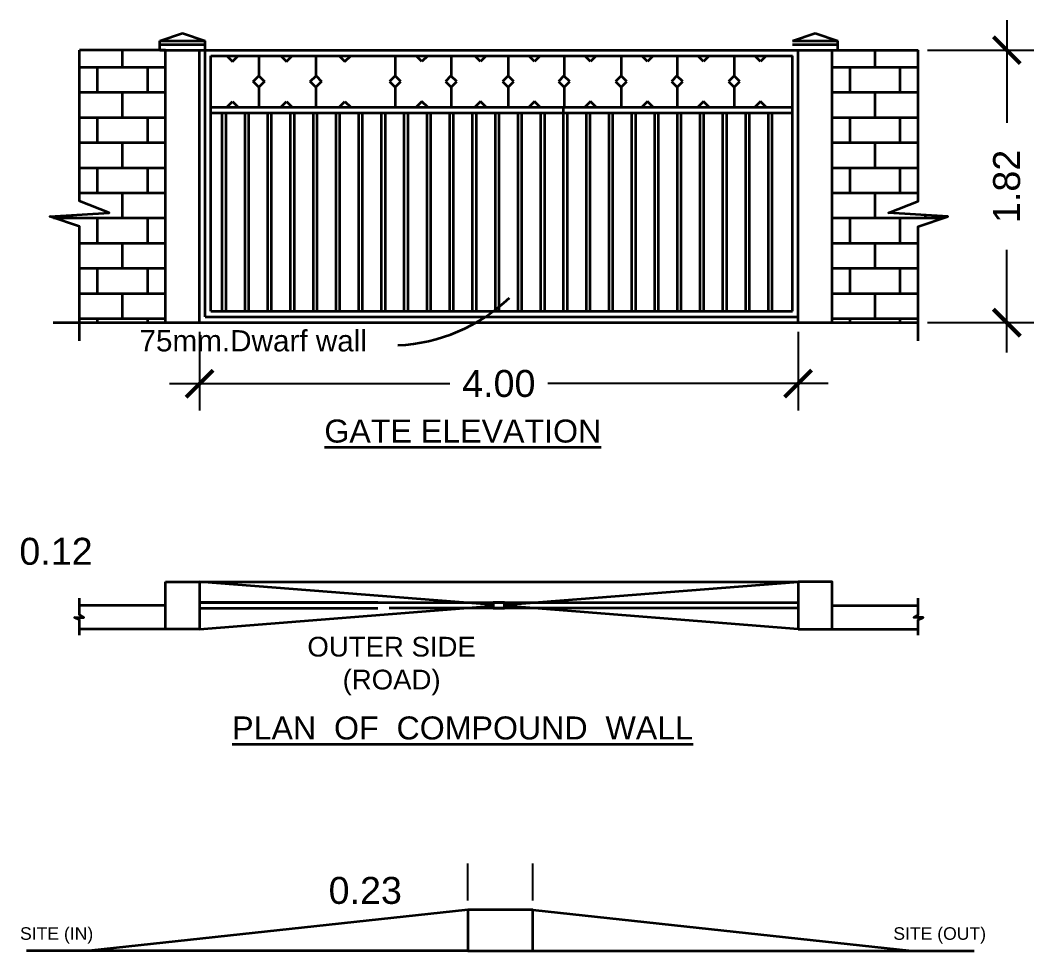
# Model space of a CAD drawing. Header units: metres. Extents: x 5674 to 70840, y 2109 to 4276.
# Drawn here: x 5718.59 to 5725.35, y 2144.83 to 2151.04 of the extents above; entities that cross this region are included whole.
import ezdxf

# ---------------------------------------------------------------- set-up
doc = ezdxf.new("R2010")
doc.units = ezdxf.units.M
doc.layers.add('MAIN_GATE', color=57, linetype='Continuous')
doc.styles.get("Standard").update_dxf_attribs({"font": 'arial.ttf'})
doc.dimstyles.get("Standard").update_dxf_attribs({"dimtxt": 0.18, "dimasz": 0.18, "dimexe": 0.18, "dimexo": 0.0625, "dimgap": 0.09, "dimtad": 0, "dimtih": 1, "dimtoh": 1, "dimdec": 4, "dimzin": 0, "dimdsep": 46, "dimtxsty": 'Standard', "dimcen": 0.09, "dimsd1": 1, "dimsd2": 1, "dimadec": 0, "dimazin": 0, "dimtfac": 1, "dimtdec": 4, "dimtofl": 0, "dimtmove": 0, "dimatfit": 3, "dimfxl": 0, "dimtolj": 1, "dimtzin": 0, "dimarcsym": 0})
doc.dimstyles.new('STANDARD$0', dxfattribs={"dimtxt": 0.25, "dimasz": 0.18, "dimexe": 0.15, "dimexo": 0.15, "dimgap": 0.1, "dimtad": 0, "dimzin": 0, "dimdsep": 46, "dimtxsty": 'Standard', "dimblk": 'OBLIQUE', "dimcen": 0.0625, "dimdle": 0.02, "dimadec": 0, "dimazin": 0, "dimtfac": 1, "dimtix": 1, "dimtofl": 0, "dimtmove": 2, "dimatfit": 3, "dimldrblk": 'OBLIQUE', "dimfxl": 0, "dimtolj": 1, "dimtzin": 0, "dimarcsym": 0})

# ---------------------------------------------------------------- blocks, each defined once
blk = doc.blocks.new('*D13')
at = {"color": 0, "lineweight": -2}
for p, q in [((5719.3529, 2147.1354), (5719.5095, 2147.1354)), ((5719.3529, 2146.9772), (5719.5095, 2146.9772))]:
    blk.add_line(p, q, dxfattribs=at)
at = {"layer": 'Defpoints', "color": 0}
for p in [(5719.2904, 2147.1354), (5719.2904, 2146.9772), (5719.3295, 2146.9772)]:
    blk.add_point(p, dxfattribs=at)
at = {"color": 0, "lineweight": 35, "insert": (5718.8267, 2147.4954), "char_height": 0.18, "attachment_point": 5}
blk.add_mtext('\\A1;0.12', dxfattribs=at)
blk = doc.blocks.new('*D14')
at = {"color": 0, "lineweight": -2}
for p, q in [((5721.5752, 2145.1646), (5721.5752, 2145.4104)), ((5722.0098, 2145.1646), (5722.0098, 2145.4104))]:
    blk.add_line(p, q, dxfattribs=at)
at = {"layer": 'Defpoints', "color": 0}
for p in [(5722.0098, 2145.2304), (5721.5752, 2145.1021), (5722.0098, 2145.1021)]:
    blk.add_point(p, dxfattribs=at)
at = {"color": 0, "lineweight": 35, "insert": (5720.8914, 2145.2304), "char_height": 0.18, "attachment_point": 5}
blk.add_mtext('\\A1;0.23', dxfattribs=at)
blk = doc.blocks.new('_ArchTick')
at = {"color": 0, "linetype": 'ByBlock', "const_width": 0.15}
blk.add_lwpolyline([(-0.5, -0.5), (0.5, 0.5)], dxfattribs=at)
blk = doc.blocks.new('*D23')
at = {"layer": 'Defpoints', "color": 0}
for p in [(5719.7851, 2149.024), (5723.7812, 2149.024), (5723.7812, 2148.6163)]:
    blk.add_point(p, dxfattribs=at)
at = {"layer": 'MAIN_GATE', "color": 0, "lineweight": -2}
for p, q in [((5719.7851, 2148.9615), (5719.7851, 2148.4363)), ((5723.7812, 2148.9615), (5723.7812, 2148.4363))]:
    blk.add_line(p, q, dxfattribs=at)
at = {"layer": 'MAIN_GATE', "color": 0}
for p, q in [((5719.5851, 2148.6163), (5721.4561, 2148.6163)), ((5723.9812, 2148.6163), (5722.1103, 2148.6163))]:
    blk.add_line(p, q, dxfattribs=at)
at = {"layer": 'MAIN_GATE', "color": 0, "xscale": 0.18, "yscale": 0.18, "zscale": 0.18, "rotation": 180}
blk.add_blockref('_ArchTick', (5719.7851, 2148.6163), dxfattribs=at)
at = {"layer": 'MAIN_GATE', "color": 0, "xscale": 0.18, "yscale": 0.18, "zscale": 0.18}
blk.add_blockref('_ArchTick', (5723.7812, 2148.6163), dxfattribs=at)
at = {"layer": 'MAIN_GATE', "color": 0, "lineweight": 35, "insert": (5721.7832, 2148.6163), "char_height": 0.18, "attachment_point": 5}
blk.add_mtext('\\A1;4.00', dxfattribs=at)
blk = doc.blocks.new('*D10')
at = {"layer": 'Defpoints', "color": 0}
for p in [(5724.5832, 2150.8435), (5725.1746, 2150.8435), (5724.5832, 2149.024)]:
    blk.add_point(p, dxfattribs=at)
at = {"layer": 'MAIN_GATE', "color": 0}
for p, q in [((5725.1746, 2151.0435), (5725.1746, 2150.3582)), ((5725.1746, 2148.824), (5725.1746, 2149.5094))]:
    blk.add_line(p, q, dxfattribs=at)
at = {"layer": 'MAIN_GATE', "color": 0, "lineweight": -2}
for p, q in [((5724.6457, 2150.8435), (5725.3546, 2150.8435)), ((5724.6457, 2149.024), (5725.3546, 2149.024))]:
    blk.add_line(p, q, dxfattribs=at)
at = {"layer": 'MAIN_GATE', "color": 0, "xscale": 0.18, "yscale": 0.18, "zscale": 0.18}
for p, rotation in [((5725.1746, 2150.8435), 90), ((5725.1746, 2149.024), 270)]:
    blk.add_blockref('_ArchTick', p, dxfattribs=dict(at, rotation=rotation))
at = {"layer": 'MAIN_GATE', "color": 0, "lineweight": 35, "insert": (5725.1746, 2149.9338), "char_height": 0.18, "attachment_point": 5, "rotation": 90}
blk.add_mtext('\\A1;1.82', dxfattribs=at)

msp = doc.modelspace()

# ---------------------------------------------------------------- hatches: boundary and pattern name
at = {"lineweight": 35}
h = msp.add_hatch(dxfattribs=at)
h.set_pattern_fill('AR-B816', color=256, scale=0.020994, style=0)
h.set_pattern_definition([(180, (5175.2618, 3161.99253), (0, 0.1679558), []), (90, (5175.2618, 3161.99253), (0.1679558, 0.1679558), [0.1679558, -0.1679558])])
h.paths.add_polyline_path([(5719.55719, 2149.024), (5718.98316, 2149.024), (5718.98316, 2149.66511), (5718.78459, 2149.73176), (5719.18053, 2149.75792), (5718.98316, 2149.83494), (5718.98316, 2150.84354), (5719.55719, 2150.84354)])
h = msp.add_hatch(dxfattribs=at)
h.set_pattern_fill('AR-B816', color=256, scale=0.020994, style=0)
h.set_pattern_definition([(0, (6268.30458, 3161.99253), (0, 0.1679558), []), (90, (6268.30458, 3161.99253), (-0.1679558, 0.1679558), [0.1679558, -0.1679558])])
h.paths.add_polyline_path([(5724.00918, 2149.024), (5724.58321, 2149.024), (5724.58321, 2149.66511), (5724.78179, 2149.73176), (5724.38584, 2149.75792), (5724.58321, 2149.83494), (5724.58321, 2150.84354), (5724.00918, 2150.84354)])

# ---------------------------------------------------------------- linework, layer by layer
at = {"lineweight": 35, "ltscale": 0.006}
for p, q in [((5719.51921, 2150.90685), (5719.67116, 2150.95751)), ((5719.67116, 2150.95751), (5719.82311, 2150.90685)), ((5723.74326, 2150.90685), (5723.89521, 2150.95751)), ((5723.89521, 2150.95751), (5724.04717, 2150.90685)), ((5719.51921, 2150.90685), (5719.82311, 2150.90685)), ((5719.51921, 2150.84354), (5719.51921, 2150.90685)), ((5719.51921, 2150.88153), (5719.82311, 2150.88153)), ((5719.82311, 2150.84354), (5719.82311, 2150.90685)), ((5723.74326, 2150.90685), (5724.04717, 2150.90685)), ((5723.74326, 2150.88153), (5724.04717, 2150.88153)), ((5724.04717, 2150.84354), (5724.04717, 2150.90685)), ((5719.55719, 2150.84354), (5718.98316, 2150.84354)), ((5719.51921, 2150.84354), (5719.82311, 2150.84354)), ((5719.55719, 2149.024), (5719.55719, 2150.84354)), ((5719.78512, 2149.024), (5719.78512, 2150.84354)), ((5719.82311, 2150.84354), (5720.93683, 2150.84354)), ((5719.82311, 2149.06199), (5719.82311, 2150.84354)), ((5719.8611, 2150.80555), (5720.93683, 2150.80555)), ((5719.8611, 2149.09998), (5719.8611, 2150.80555)), ((5719.96619, 2150.80555), (5720.00418, 2150.76756)), ((5720.00418, 2150.76756), (5720.04217, 2150.80555)), ((5720.18017, 2150.80555), (5720.18017, 2150.67259)), ((5720.32736, 2150.80555), (5720.36535, 2150.76756)), ((5720.36535, 2150.76756), (5720.40333, 2150.80555)), ((5720.56122, 2150.80555), (5720.56122, 2150.6701)), ((5720.7181, 2150.80555), (5720.75609, 2150.76756)), ((5720.75609, 2150.76756), (5720.79408, 2150.80555)), ((5720.93683, 2150.84354), (5723.74326, 2150.84354)), ((5720.93683, 2150.80555), (5723.74326, 2150.80555)), ((5721.09204, 2150.80555), (5721.09204, 2150.67259)), ((5721.27028, 2150.76756), (5721.23229, 2150.80555)), ((5721.30827, 2150.80555), (5721.27028, 2150.76756)), ((5721.46516, 2150.80555), (5721.46516, 2150.6701)), ((5721.66103, 2150.76756), (5721.62304, 2150.80555)), ((5721.69902, 2150.80555), (5721.66103, 2150.76756)), ((5721.84621, 2150.80555), (5721.84621, 2150.67259)), ((5722.02219, 2150.76756), (5721.9842, 2150.80555)), ((5722.06018, 2150.80555), (5722.02219, 2150.76756)), ((5722.21932, 2150.80555), (5722.21932, 2150.6701)), ((5722.3953, 2150.76756), (5722.35731, 2150.80555)), ((5722.43329, 2150.80555), (5722.3953, 2150.76756)), ((5722.60037, 2150.80555), (5722.60037, 2150.67259)), ((5722.77635, 2150.76756), (5722.73836, 2150.80555)), ((5722.81434, 2150.80555), (5722.77635, 2150.76756)), ((5722.97348, 2150.80555), (5722.97348, 2150.6701)), ((5723.14946, 2150.76756), (5723.11148, 2150.80555)), ((5723.18745, 2150.80555), (5723.14946, 2150.76756)), ((5723.35453, 2150.80555), (5723.35453, 2150.67259)), ((5723.53051, 2150.76756), (5723.49253, 2150.80555)), ((5723.5685, 2150.80555), (5723.53051, 2150.76756)), ((5723.74326, 2150.84354), (5724.04717, 2150.84354)), ((5723.74326, 2149.09998), (5723.74326, 2150.80555)), ((5723.78125, 2149.06199), (5723.78125, 2150.84354)), ((5723.78125, 2149.024), (5723.78125, 2150.84354)), ((5724.00918, 2149.024), (5724.00918, 2150.84354)), ((5724.00918, 2150.84354), (5724.58321, 2150.84354)), ((5720.14218, 2150.6346), (5720.18017, 2150.67259)), ((5720.18017, 2150.67259), (5720.21815, 2150.6346)), ((5720.52323, 2150.6346), (5720.56389, 2150.67259)), ((5720.56389, 2150.67259), (5720.5992, 2150.6346)), ((5721.09204, 2150.67259), (5721.05406, 2150.6346)), ((5721.13003, 2150.6346), (5721.09204, 2150.67259)), ((5721.46249, 2150.67259), (5721.42717, 2150.6346)), ((5721.50315, 2150.6346), (5721.46249, 2150.67259)), ((5721.84621, 2150.67259), (5721.80822, 2150.6346)), ((5721.8842, 2150.6346), (5721.84621, 2150.67259)), ((5722.21665, 2150.67259), (5722.18133, 2150.6346)), ((5722.25731, 2150.6346), (5722.21665, 2150.67259)), ((5722.60037, 2150.67259), (5722.56238, 2150.6346)), ((5722.63836, 2150.6346), (5722.60037, 2150.67259)), ((5722.97081, 2150.67259), (5722.93549, 2150.6346)), ((5723.01147, 2150.6346), (5722.97081, 2150.67259)), ((5723.35453, 2150.67259), (5723.31654, 2150.6346)), ((5723.39252, 2150.6346), (5723.35453, 2150.67259)), ((5720.18017, 2150.59662), (5720.14218, 2150.6346)), ((5720.21815, 2150.6346), (5720.18017, 2150.59662)), ((5720.18017, 2150.59662), (5720.18017, 2150.46366)), ((5720.56122, 2150.59662), (5720.52323, 2150.6346)), ((5720.5992, 2150.6346), (5720.56122, 2150.59662)), ((5720.56122, 2150.59662), (5720.56122, 2150.46366)), ((5721.05406, 2150.6346), (5721.09204, 2150.59662)), ((5721.09204, 2150.59662), (5721.13003, 2150.6346)), ((5721.09204, 2150.59662), (5721.09204, 2150.46366)), ((5721.42717, 2150.6346), (5721.46516, 2150.59662)), ((5721.46516, 2150.59662), (5721.50315, 2150.6346)), ((5721.46516, 2150.59662), (5721.46516, 2150.46366)), ((5721.80822, 2150.6346), (5721.84621, 2150.59662)), ((5721.84621, 2150.59662), (5721.8842, 2150.6346)), ((5721.84621, 2150.59662), (5721.84621, 2150.46366)), ((5722.18133, 2150.6346), (5722.21932, 2150.59662)), ((5722.21932, 2150.59662), (5722.25731, 2150.6346)), ((5722.21932, 2150.59662), (5722.21932, 2150.46366)), ((5722.56238, 2150.6346), (5722.60037, 2150.59662)), ((5722.60037, 2150.59662), (5722.63836, 2150.6346)), ((5722.60037, 2150.59662), (5722.60037, 2150.46366)), ((5722.93549, 2150.6346), (5722.97348, 2150.59662)), ((5722.97348, 2150.59662), (5723.01147, 2150.6346)), ((5722.97348, 2150.59662), (5722.97348, 2150.46366)), ((5723.31654, 2150.6346), (5723.35453, 2150.59662)), ((5723.35453, 2150.59662), (5723.39252, 2150.6346)), ((5723.35453, 2150.59662), (5723.35453, 2150.46366)), ((5719.8611, 2150.46366), (5720.93683, 2150.46366)), ((5719.96619, 2150.46366), (5720.00418, 2150.50165)), ((5720.00418, 2150.50165), (5720.04217, 2150.46366)), ((5720.32736, 2150.46366), (5720.36535, 2150.50165)), ((5720.36535, 2150.50165), (5720.40333, 2150.46366)), ((5720.7181, 2150.46366), (5720.75609, 2150.50165)), ((5720.75609, 2150.50165), (5720.79408, 2150.46366)), ((5720.93683, 2150.46366), (5723.74326, 2150.46366)), ((5721.27028, 2150.50165), (5721.23229, 2150.46366)), ((5721.30827, 2150.46366), (5721.27028, 2150.50165)), ((5721.66103, 2150.50165), (5721.62304, 2150.46366)), ((5721.69902, 2150.46366), (5721.66103, 2150.50165)), ((5722.02219, 2150.50165), (5721.9842, 2150.46366)), ((5722.06018, 2150.46366), (5722.02219, 2150.50165)), ((5722.21592, 2149.09998), (5722.21592, 2150.46366)), ((5722.3953, 2150.50165), (5722.35731, 2150.46366)), ((5722.43329, 2150.46366), (5722.3953, 2150.50165)), ((5722.77635, 2150.50165), (5722.73836, 2150.46366)), ((5722.81434, 2150.46366), (5722.77635, 2150.50165)), ((5723.14946, 2150.50165), (5723.11148, 2150.46366)), ((5723.18745, 2150.46366), (5723.14946, 2150.50165)), ((5723.53051, 2150.50165), (5723.49253, 2150.46366)), ((5723.5685, 2150.46366), (5723.53051, 2150.50165)), ((5719.8611, 2150.42567), (5720.93683, 2150.42567)), ((5719.93708, 2149.09998), (5719.93708, 2150.42567)), ((5719.9624, 2149.09998), (5719.9624, 2150.42567)), ((5720.08903, 2149.09998), (5720.08903, 2150.42567)), ((5720.11436, 2149.09998), (5720.11436, 2150.42567)), ((5720.24099, 2149.09998), (5720.24099, 2150.42567)), ((5720.26631, 2149.09998), (5720.26631, 2150.42567)), ((5720.39294, 2149.09998), (5720.39294, 2150.42567)), ((5720.41826, 2149.09998), (5720.41826, 2150.42567)), ((5720.54489, 2149.09998), (5720.54489, 2150.42567)), ((5720.57022, 2149.09998), (5720.57022, 2150.42567)), ((5720.69685, 2149.09998), (5720.69685, 2150.42567)), ((5720.72217, 2149.09998), (5720.72217, 2150.42567)), ((5720.72217, 2150.42567), (5723.74326, 2150.42567)), ((5720.8488, 2149.09998), (5720.8488, 2150.42567)), ((5720.87413, 2149.09998), (5720.87413, 2150.42567)), ((5721.00029, 2149.09998), (5721.00029, 2150.42567)), ((5721.02562, 2149.09998), (5721.02562, 2150.42567)), ((5721.15225, 2149.09998), (5721.15225, 2150.42567)), ((5721.17757, 2149.09998), (5721.17757, 2150.42567)), ((5721.3042, 2149.09998), (5721.3042, 2150.42567)), ((5721.32953, 2149.09998), (5721.32953, 2150.42567)), ((5721.45615, 2149.09998), (5721.45615, 2150.42567)), ((5721.48148, 2149.09998), (5721.48148, 2150.42567)), ((5721.60811, 2149.09998), (5721.60811, 2150.42567)), ((5721.63343, 2149.09998), (5721.63343, 2150.42567)), ((5721.76006, 2149.09998), (5721.76006, 2150.42567)), ((5721.78539, 2149.09998), (5721.78539, 2150.42567)), ((5721.91202, 2149.09998), (5721.91202, 2150.42567)), ((5721.93734, 2149.09998), (5721.93734, 2150.42567)), ((5722.06397, 2149.09998), (5722.06397, 2150.42567)), ((5722.0893, 2149.09998), (5722.0893, 2150.42567)), ((5722.24125, 2149.09998), (5722.24125, 2150.42567)), ((5722.36788, 2149.09998), (5722.36788, 2150.42567)), ((5722.3932, 2149.09998), (5722.3932, 2150.42567)), ((5722.51983, 2149.09998), (5722.51983, 2150.42567)), ((5722.54516, 2149.09998), (5722.54516, 2150.42567)), ((5722.67178, 2149.09998), (5722.67178, 2150.42567)), ((5722.69711, 2149.09998), (5722.69711, 2150.42567)), ((5722.82374, 2149.09998), (5722.82374, 2150.42567)), ((5722.84906, 2149.09998), (5722.84906, 2150.42567)), ((5722.97569, 2149.09998), (5722.97569, 2150.42567)), ((5723.00102, 2149.09998), (5723.00102, 2150.42567)), ((5723.12765, 2149.09998), (5723.12765, 2150.42567)), ((5723.15297, 2149.09998), (5723.15297, 2150.42567)), ((5723.2796, 2149.09998), (5723.2796, 2150.42567)), ((5723.30492, 2149.09998), (5723.30492, 2150.42567)), ((5723.43155, 2149.09998), (5723.43155, 2150.42567)), ((5723.45688, 2149.09998), (5723.45688, 2150.42567)), ((5723.58351, 2149.09998), (5723.58351, 2150.42567)), ((5723.60883, 2149.09998), (5723.60883, 2150.42567)), ((5719.8611, 2149.09998), (5720.93683, 2149.09998)), ((5720.93683, 2149.09998), (5723.74326, 2149.09998)), ((5718.80839, 2149.024), (5720.93683, 2149.024)), ((5719.82311, 2149.06199), (5720.93683, 2149.06199)), ((5720.93683, 2149.06199), (5723.78125, 2149.06199)), ((5720.93683, 2149.024), (5724.58321, 2149.024))]:
    msp.add_line(p, q, dxfattribs=at)
at = {"lineweight": 35}
for p, q in [((5719.78512, 2147.29357), (5719.78512, 2147.11702)), ((5721.74597, 2147.13832), (5719.78512, 2147.29357)), ((5721.82209, 2147.13845), (5723.78125, 2147.29357)), ((5719.55719, 2147.13537), (5718.98316, 2147.13537)), ((5720.97513, 2147.15373), (5719.78512, 2147.15373)), ((5719.78512, 2147.15373), (5723.78125, 2147.15373)), ((5719.78512, 2146.97718), (5721.74597, 2147.13243)), ((5721.74597, 2147.11702), (5721.74597, 2147.15373)), ((5721.74597, 2147.11702), (5721.74597, 2147.15373)), ((5721.82209, 2147.11702), (5721.82209, 2147.15373)), ((5723.78125, 2146.97718), (5721.82209, 2147.13229)), ((5724.00918, 2147.13537), (5724.58321, 2147.13537)), ((5719.78512, 2147.11702), (5720.97513, 2147.11702)), ((5723.78125, 2147.11702), (5721.05124, 2147.11702)), ((5719.55719, 2146.97718), (5718.98316, 2146.97718)), ((5724.00918, 2146.97718), (5724.58321, 2146.97718)), ((5721.57521, 2145.10206), (5719.0449, 2144.82869)), ((5722.00982, 2145.10206), (5724.54012, 2144.82869)), ((5721.57521, 2144.82869), (5718.6287, 2144.82869)), ((5722.00982, 2144.82869), (5724.95632, 2144.82869))]:
    msp.add_line(p, q, dxfattribs=at)
at = {"lineweight": 35, "ltscale": 0.006}
for points in [[(5718.98316, 2148.90266), (5718.98316, 2149.66511), (5718.78459, 2149.73176), (5719.18053, 2149.75792), (5718.98316, 2149.83494), (5718.98316, 2150.84354)], [(5724.58321, 2148.90266), (5724.58321, 2149.66511), (5724.78179, 2149.73176), (5724.38584, 2149.75792), (5724.58321, 2149.83494), (5724.58321, 2150.84354)]]:
    msp.add_lwpolyline(points, dxfattribs=at)
at = {"lineweight": 35}
for points in [[(5719.55719, 2147.29357), (5719.78512, 2147.29357), (5719.78512, 2146.97718), (5719.55719, 2146.97718)], [(5723.78125, 2146.97718), (5724.00918, 2146.97718), (5724.00918, 2147.29357), (5723.78125, 2147.29357)], [(5721.74597, 2147.11702), (5721.82209, 2147.11702), (5721.82209, 2147.15373), (5721.74597, 2147.15373)], [(5721.57521, 2144.82869), (5722.00982, 2144.82869), (5722.00982, 2145.10206), (5721.57521, 2145.10206)]]:
    msp.add_lwpolyline(points, close=True, dxfattribs=at)
for points in [[(5718.98316, 2146.93573), (5718.98316, 2147.03844), (5718.95082, 2147.05492), (5719.01272, 2147.05492), (5718.98316, 2147.07208), (5718.98316, 2147.18249)], [(5724.58321, 2146.93573), (5724.58321, 2147.03844), (5724.61555, 2147.05492), (5724.55365, 2147.05492), (5724.58321, 2147.07208), (5724.58321, 2147.18249)]]:
    msp.add_lwpolyline(points, dxfattribs=at)
at = {"lineweight": 35, "ltscale": 0.006}
msp.add_arc((5721.0531, 2150.0373), 1.1662, 272.763509, 313.408896, dxfattribs=at)
at = {"layer": 'MAIN_GATE', "color": 57, "lineweight": 35}
msp.add_lwpolyline([(5719.78512, 2147.29357), (5723.78125, 2147.29357)], dxfattribs=at)

# ---------------------------------------------------------------- texts
at = {"lineweight": 35, "ltscale": 0.006, "attachment_point": 1}
for s, insert, char_height, width in [('75mm.Dwarf wall', (5719.38404, 2148.97363), 0.141791, 3.5647854), ('{\\LGATE ELEVATION}', (5720.61837, 2148.3766), 0.153666, 5.6196462), ('{\\LPLAN  OF  COMPOUND  WALL}', (5720.00281, 2146.39351), 0.153666, 3.1540231), ('SITE (IN)', (5718.58646, 2144.98569), 0.083978, 3.025991), ('SITE (OUT)', (5724.4171, 2144.98569), 0.083978, 3.025991)]:
    msp.add_mtext(s, dxfattribs=dict(at, insert=insert, char_height=char_height, width=width))
at = {"lineweight": 35, "ltscale": 0.006, "insert": (5721.06748, 2146.72992), "char_height": 0.131744, "attachment_point": 5}
msp.add_mtext('OUTER SIDE\\P(ROAD)', dxfattribs=at)

# ---------------------------------------------------------------- dimensions: what is measured, and where the dimension line sits
at = {"lineweight": 35}
dim = msp.add_linear_dim(base=(5719.32953, 2146.97718), p1=(5719.29036, 2147.13537), p2=(5719.29036, 2146.97718), angle=90, text='0.12', dimstyle='Standard', dxfattribs=at)
dim.commit()
dim.dimension.update_dxf_attribs({"geometry": '*D13', "text_midpoint": (5718.82667, 2147.49537)})
dim = msp.add_linear_dim(base=(5722.00982, 2145.23039), p1=(5721.57521, 2145.10206), p2=(5722.00982, 2145.10206), text='0.23', dimstyle='Standard', dxfattribs=at)
dim.commit()
dim.dimension.update_dxf_attribs({"geometry": '*D14', "text_midpoint": (5720.89143, 2145.23039)})
at = {"layer": 'MAIN_GATE', "color": 1, "lineweight": 35}
dim = msp.add_linear_dim(base=(5725.17455, 2150.84354), p1=(5724.58321, 2149.024), p2=(5724.58321, 2150.84354), angle=90, dimstyle='STANDARD$0', override={"dimtxt": 0.18, "dimexe": 0.18, "dimexo": 0.0625, "dimgap": 0.2, "dimdec": 2, "dimblk": 'ArchTick', "dimcen": 0.09, "dimdle": 0.2, "dimtdec": 4, "dimtix": 0, "dimtofl": 1, "dimtmove": 0, "dimldrblk": 'ArchTick', "dimfxl": 1, "dimtfillclr": 256, "dimlwd": 65535, "dimarcsym": 2}, dxfattribs=at)
dim.commit()
dim.dimension.update_dxf_attribs({"geometry": '*D10', "text_midpoint": (5725.17455, 2149.93377)})
at = {"layer": 'MAIN_GATE', "color": 2, "lineweight": 35}
dim = msp.add_linear_dim(base=(5723.78125, 2148.61629), p1=(5719.78512, 2149.024), p2=(5723.78125, 2149.024), dimstyle='Standard', override={"dimdec": 2, "dimblk": 'ArchTick', "dimdle": 0.2, "dimsd1": 0, "dimsd2": 0, "dimldrblk": 'ArchTick', "dimtfillclr": 256, "dimlwd": 65535, "dimarcsym": 2}, dxfattribs=at)
dim.commit()
dim.dimension.update_dxf_attribs({"geometry": '*D23', "text_midpoint": (5721.78319, 2148.61629)})

doc.saveas('drawing.dxf')
